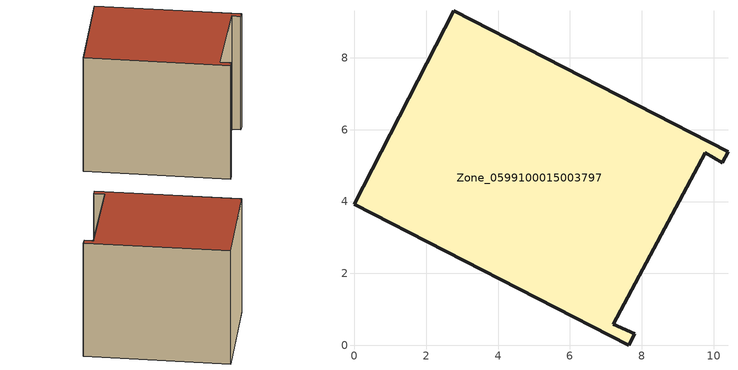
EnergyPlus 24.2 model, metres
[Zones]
Zone_0599100015003797
 floor ground (C_G): 0,3.93 2.76,9.31 10.4,5.39 10.24,5.08 9.77,5.37 7.21,0.58 7.8,0.32 7.64,0 z0.93
 wall outside (C_F): 9.77,5.37 10.24,5.08 10.4,5.39 2.76,9.31 0,3.93 7.64,0 7.8,0.32 7.21,0.58 9.77,5.37 z0.93:8.52
 roof outside (C_R): 7.21,0.58 9.77,5.37 10.24,5.08 10.4,5.39 2.76,9.31 0,3.93 7.64,0 7.8,0.32 z8.52
[BUILDING]
Pand.0599100015003797: North Axis=0; Terrain=City; Loads Convergence Tolerance Value=0.04; Temperature Convergence Tolerance Value=0.4; Solar Distribution=FullExterior; Maximum Number of Warmup Days=25; Minimum Number of Warmup Days=1
[Site:Location]
Rotterdam.The.Hague.AP_ZH_NLD Design_Conditions: Latitude=51.96; Longitude=4.45; Time Zone=1; Elevation=-4.5
[SITE:GROUNDTEMPERATURE:BUILDINGSURFACE]
18, 18, 18, 18, 18, 18, 18, 18, 18, 18, 18, 18
[MATERIAL] Thermal Absorptance=0.9; Solar Absorptance=0.7; Visible Absorptance=0.7
Name | Roughness | Thickness | Conductivity | Density | Specific Heat
G.TI.1946-1964 | MediumSmooth | 0.15 | 1 | 540 | 1210
F.TI.1946-1964 | Rough | 0.3 | 0.857143 | 1920 | 840
R.TI.1946-1964 | MediumRough | 0.2 | 0.277778 | 1500 | 1000
[CONSTRUCTION]
C_G: G.TI.1946-1964
C_F: F.TI.1946-1964
C_R: R.TI.1946-1964
[ZONE]
Zone_0599100015003797: Type=1; Multiplier=1; Ceiling Height=Autocalculate; Volume=Autocalculate; Floor Area=autocalculate; Part of Total Floor Area=Yes
[ZONEINFILTRATION:DESIGNFLOWRATE]
Infil_Zone_0599100015003797: Zone or ZoneList or Space or SpaceList=Zone_0599100015003797; Schedule=AlwaysOn; Design Flow Rate Calculation Method=Flow/Area; Flow Rate per Floor Area=0.003; Constant Term Coefficient=1; Temperature Term Coefficient=0; Velocity Term Coefficient=0; Velocity Squared Term Coefficient=0
[HVACTEMPLATE:ZONE:IDEALLOADSAIRSYSTEM]
Zone_0599100015003797: Maximum Heating Supply Air Temperature=50; Minimum Cooling Supply Air Temperature=13; Maximum Heating Supply Air Humidity Ratio=0.0156; Minimum Cooling Supply Air Humidity Ratio=0.0077; Heating Limit=NoLimit; Cooling Limit=NoLimit; Dehumidification Control Type=ConstantSensibleHeatRatio; Cooling Sensible Heat Ratio=0.7; Dehumidification Setpoint=60; Humidification Control Type=None; Humidification Setpoint=30; Outdoor Air Method=None; Outdoor Air Flow Rate per Person=0.00944; Outdoor Air Flow Rate per Zone Floor Area=0; Outdoor Air Flow Rate per Zone=0; Demand Controlled Ventilation Type=None; Outdoor Air Economizer Type=NoEconomizer; Heat Recovery Type=None; Sensible Heat Recovery Effectiveness=0.7; Latent Heat Recovery Effectiveness=0.65
[ZONECONTROL:THERMOSTAT]
ThermostatControl_Zone_0599100015003797: Zone or ZoneList=Zone_0599100015003797; Control Type Schedule=DualSetpointControlType; Control 1=Thermostat_Zone_0599100015003797; Temperature Difference Between Cutout And Setpoint=0
[THERMOSTATSETPOINT:DUALSETPOINT]
Thermostat_Zone_0599100015003797: Heating Setpoint Temperature Schedule=HeatingSetpoint_Zone_0599100015003797; Cooling Setpoint Temperature Schedule=CoolingSetpoint_Zone_0599100015003797
[SCHEDULE:COMPACT]
HeatingSetpoint_Zone_0599100015003797: Through: 12/31, For: AllDays, Until: 24:00, 21
CoolingSetpoint_Zone_0599100015003797: Through: 12/31, For: AllDays, Until: 24:00, 24
DualSetpointControlType: Through: 12/31, For: AllDays, Until: 24:00, 4
AlwaysOn: Through: 12/31, For: AllDays, Until: 24:00, 1
